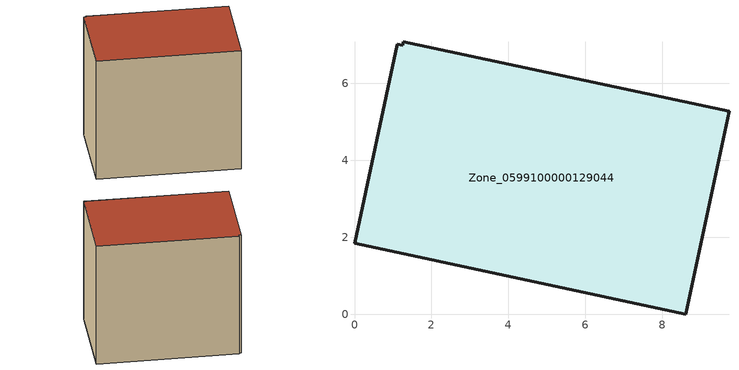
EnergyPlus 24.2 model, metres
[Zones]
Zone_0599100000129044
 floor ground (C_G): 8.61,0 0,1.84 1.11,7.02 1.25,6.99 1.27,7.08 9.74,5.27 z0
 wall outside (C_F): 8.61,0 9.74,5.27 1.27,7.08 1.25,6.99 1.11,7.02 0,1.84 8.61,0 z0:8.19
 roof outside (C_R): 0,1.84 8.61,0 9.74,5.27 1.27,7.08 1.25,6.99 1.11,7.02 z8.19
[BUILDING]
Pand.0599100000129044: North Axis=0; Terrain=City; Loads Convergence Tolerance Value=0.04; Temperature Convergence Tolerance Value=0.4; Solar Distribution=FullExterior; Maximum Number of Warmup Days=25; Minimum Number of Warmup Days=1
[Site:Location]
Rotterdam.The.Hague.AP_ZH_NLD Design_Conditions: Latitude=51.96; Longitude=4.45; Time Zone=1; Elevation=-4.5
[SITE:GROUNDTEMPERATURE:BUILDINGSURFACE]
18, 18, 18, 18, 18, 18, 18, 18, 18, 18, 18, 18
[MATERIAL] Thermal Absorptance=0.9; Solar Absorptance=0.7; Visible Absorptance=0.7
Name | Roughness | Thickness | Conductivity | Density | Specific Heat
G.TI.1975-1991 | MediumSmooth | 0.15 | 0.288461 | 540 | 1210
F.TI.1975-1991 | Rough | 0.3 | 0.230769 | 1920 | 840
R.TI.1975-1991 | MediumRough | 0.2 | 0.153846 | 1500 | 1000
[CONSTRUCTION]
C_G: G.TI.1975-1991
C_F: F.TI.1975-1991
C_R: R.TI.1975-1991
[ZONE]
Zone_0599100000129044: Type=1; Multiplier=1; Ceiling Height=Autocalculate; Volume=Autocalculate; Floor Area=autocalculate; Part of Total Floor Area=Yes
[ZONEINFILTRATION:DESIGNFLOWRATE]
Infil_Zone_0599100000129044: Zone or ZoneList or Space or SpaceList=Zone_0599100000129044; Schedule=AlwaysOn; Design Flow Rate Calculation Method=Flow/Area; Flow Rate per Floor Area=0.003; Constant Term Coefficient=1; Temperature Term Coefficient=0; Velocity Term Coefficient=0; Velocity Squared Term Coefficient=0
[HVACTEMPLATE:ZONE:IDEALLOADSAIRSYSTEM]
Zone_0599100000129044: Maximum Heating Supply Air Temperature=50; Minimum Cooling Supply Air Temperature=13; Maximum Heating Supply Air Humidity Ratio=0.0156; Minimum Cooling Supply Air Humidity Ratio=0.0077; Heating Limit=NoLimit; Cooling Limit=NoLimit; Dehumidification Control Type=ConstantSensibleHeatRatio; Cooling Sensible Heat Ratio=0.7; Dehumidification Setpoint=60; Humidification Control Type=None; Humidification Setpoint=30; Outdoor Air Method=None; Outdoor Air Flow Rate per Person=0.00944; Outdoor Air Flow Rate per Zone Floor Area=0; Outdoor Air Flow Rate per Zone=0; Demand Controlled Ventilation Type=None; Outdoor Air Economizer Type=NoEconomizer; Heat Recovery Type=None; Sensible Heat Recovery Effectiveness=0.7; Latent Heat Recovery Effectiveness=0.65
[ZONECONTROL:THERMOSTAT]
ThermostatControl_Zone_0599100000129044: Zone or ZoneList=Zone_0599100000129044; Control Type Schedule=DualSetpointControlType; Control 1=Thermostat_Zone_0599100000129044; Temperature Difference Between Cutout And Setpoint=0
[THERMOSTATSETPOINT:DUALSETPOINT]
Thermostat_Zone_0599100000129044: Heating Setpoint Temperature Schedule=HeatingSetpoint_Zone_0599100000129044; Cooling Setpoint Temperature Schedule=CoolingSetpoint_Zone_0599100000129044
[SCHEDULE:COMPACT]
HeatingSetpoint_Zone_0599100000129044: Through: 12/31, For: AllDays, Until: 24:00, 21
CoolingSetpoint_Zone_0599100000129044: Through: 12/31, For: AllDays, Until: 24:00, 24
DualSetpointControlType: Through: 12/31, For: AllDays, Until: 24:00, 4
AlwaysOn: Through: 12/31, For: AllDays, Until: 24:00, 1
